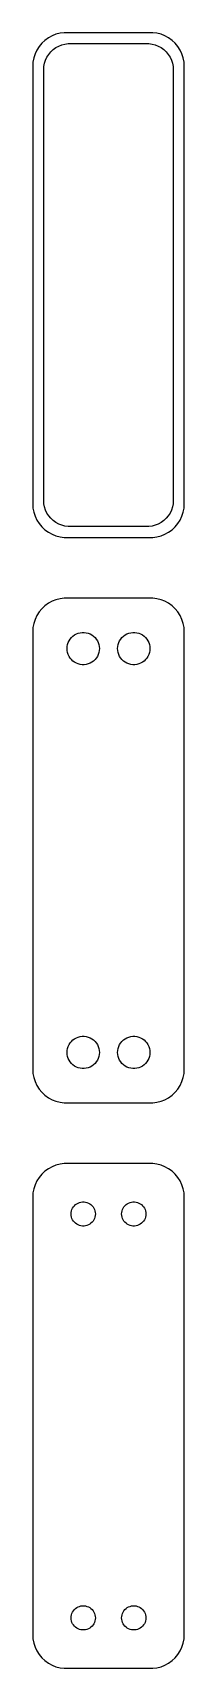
# Model space of a CAD drawing. Header units: metres. Extents: x -11 to 11, y 131 to 373.
import ezdxf

# ---------------------------------------------------------------- set-up
doc = ezdxf.new("R2010")
doc.units = ezdxf.units.M

msp = doc.modelspace()

# ---------------------------------------------------------------- linework, layer by layer
for p, q in [((-9.89484, 371.923), (-10.2951, 371.439)), ((-9.43712, 372.353), (-9.89484, 371.923)), ((-8.92912, 372.722), (-9.43712, 372.353)), ((-8.37889, 373.024), (-8.92912, 372.722)), ((-7.79507, 373.255), (-8.37889, 373.024)), ((-7.1869, 373.411), (-7.79507, 373.255)), ((-6.56395, 373.49), (-7.1869, 373.411)), ((-6.9467, 371.683), (-6.47565, 371.804)), ((6.56395, 373.49), (-6.56395, 373.49)), ((-6.47565, 371.804), (-5.99316, 371.865)), ((-5.99316, 371.865), (5.99316, 371.865)), ((5.99316, 371.865), (6.47565, 371.804)), ((6.47565, 371.804), (6.9467, 371.683)), ((7.1869, 373.411), (6.56395, 373.49)), ((7.79507, 373.255), (7.1869, 373.411)), ((8.37889, 373.024), (7.79507, 373.255)), ((8.92912, 372.722), (8.37889, 373.024)), ((9.43712, 372.353), (8.92912, 372.722)), ((9.89484, 371.923), (9.43712, 372.353)), ((10.2951, 371.439), (9.89484, 371.923)), ((-11.0929, 369.743), (-11.2106, 369.127)), ((-10.8989, 370.341), (-11.0929, 369.743)), ((-10.6315, 370.909), (-10.8989, 370.341)), ((-10.2951, 371.439), (-10.6315, 370.909)), ((-9.50096, 368.963), (-9.35068, 369.426)), ((-9.35068, 369.426), (-9.1436, 369.866)), ((-9.1436, 369.866), (-8.88301, 370.276)), ((-8.88301, 370.276), (-8.57301, 370.651)), ((-8.57301, 370.651), (-8.21851, 370.984)), ((-8.21851, 370.984), (-7.82506, 371.27)), ((-7.82506, 371.27), (-7.39888, 371.504)), ((-7.39888, 371.504), (-6.9467, 371.683)), ((6.9467, 371.683), (7.39888, 371.504)), ((7.39888, 371.504), (7.82506, 371.27)), ((7.82506, 371.27), (8.21851, 370.984)), ((8.21851, 370.984), (8.57301, 370.651)), ((8.57301, 370.651), (8.88301, 370.276)), ((8.88301, 370.276), (9.1436, 369.866)), ((9.1436, 369.866), (9.35068, 369.426)), ((9.35068, 369.426), (9.50096, 368.963)), ((10.6315, 370.909), (10.2951, 371.439)), ((10.8989, 370.341), (10.6315, 370.909)), ((11.0929, 369.743), (10.8989, 370.341)), ((11.2106, 369.127), (11.0929, 369.743)), ((-11.2106, 369.127), (-11.25, 368.5)), ((-11.25, 368.5), (-11.25, 303.5)), ((-9.62262, 368), (-9.59209, 368.485)), ((-9.62262, 304), (-9.62262, 368)), ((-9.59209, 368.485), (-9.50096, 368.963)), ((9.50096, 368.963), (9.59209, 368.485)), ((9.59209, 368.485), (9.62262, 368)), ((9.62262, 368), (9.62262, 304)), ((11.25, 368.5), (11.2106, 369.127)), ((11.25, 303.5), (11.25, 368.5)), ((-9.59209, 303.515), (-9.62262, 304)), ((9.62262, 304), (9.59209, 303.515)), ((-11.25, 303.5), (-11.2106, 302.873)), ((-11.2106, 302.873), (-11.0929, 302.257)), ((-11.0929, 302.257), (-10.8989, 301.659)), ((-10.8989, 301.659), (-10.6315, 301.091)), ((-9.50096, 303.037), (-9.59209, 303.515)), ((-9.35068, 302.574), (-9.50096, 303.037)), ((-9.1436, 302.134), (-9.35068, 302.574)), ((-8.88301, 301.724), (-9.1436, 302.134)), ((-8.57301, 301.349), (-8.88301, 301.724)), ((-8.21851, 301.016), (-8.57301, 301.349)), ((8.57301, 301.349), (8.21851, 301.016)), ((8.88301, 301.724), (8.57301, 301.349)), ((9.1436, 302.134), (8.88301, 301.724)), ((9.35068, 302.574), (9.1436, 302.134)), ((9.50096, 303.037), (9.35068, 302.574)), ((9.59209, 303.515), (9.50096, 303.037)), ((10.6315, 301.091), (10.8989, 301.659)), ((10.8989, 301.659), (11.0929, 302.257)), ((11.0929, 302.257), (11.2106, 302.873)), ((11.2106, 302.873), (11.25, 303.5)), ((-10.6315, 301.091), (-10.2951, 300.561)), ((-10.2951, 300.561), (-9.89484, 300.077)), ((-9.89484, 300.077), (-9.43712, 299.647)), ((-9.43712, 299.647), (-8.92912, 299.278)), ((-8.92912, 299.278), (-8.37889, 298.976)), ((-8.37889, 298.976), (-7.79507, 298.745)), ((-7.82506, 300.73), (-8.21851, 301.016)), ((-7.39888, 300.496), (-7.82506, 300.73)), ((-6.9467, 300.317), (-7.39888, 300.496)), ((-6.47565, 300.196), (-6.9467, 300.317)), ((-5.99316, 300.135), (-6.47565, 300.196)), ((5.99316, 300.135), (-5.99316, 300.135)), ((6.47565, 300.196), (5.99316, 300.135)), ((6.9467, 300.317), (6.47565, 300.196)), ((7.39888, 300.496), (6.9467, 300.317)), ((7.82506, 300.73), (7.39888, 300.496)), ((7.79507, 298.745), (8.37889, 298.976)), ((8.21851, 301.016), (7.82506, 300.73)), ((8.37889, 298.976), (8.92912, 299.278)), ((8.92912, 299.278), (9.43712, 299.647)), ((9.43712, 299.647), (9.89484, 300.077)), ((9.89484, 300.077), (10.2951, 300.561)), ((10.2951, 300.561), (10.6315, 301.091)), ((-7.79507, 298.745), (-7.1869, 298.589)), ((-7.1869, 298.589), (-6.56395, 298.51)), ((-6.56395, 298.51), (6.56395, 298.51)), ((6.56395, 298.51), (7.1869, 298.589)), ((7.1869, 298.589), (7.79507, 298.745)), ((-7.79507, 289.255), (-8.37889, 289.024)), ((-7.1869, 289.411), (-7.79507, 289.255)), ((-6.56395, 289.49), (-7.1869, 289.411)), ((6.56395, 289.49), (-6.56395, 289.49)), ((7.1869, 289.411), (6.56395, 289.49)), ((7.79507, 289.255), (7.1869, 289.411)), ((8.37889, 289.024), (7.79507, 289.255)), ((-10.6315, 286.909), (-10.8989, 286.341)), ((-10.2951, 287.439), (-10.6315, 286.909)), ((-9.89484, 287.923), (-10.2951, 287.439)), ((-9.43712, 288.353), (-9.89484, 287.923)), ((-8.92912, 288.722), (-9.43712, 288.353)), ((-8.37889, 289.024), (-8.92912, 288.722)), ((8.92912, 288.722), (8.37889, 289.024)), ((9.43712, 288.353), (8.92912, 288.722)), ((9.89484, 287.923), (9.43712, 288.353)), ((10.2951, 287.439), (9.89484, 287.923)), ((10.6315, 286.909), (10.2951, 287.439)), ((10.8989, 286.341), (10.6315, 286.909)), ((-11.2106, 285.127), (-11.25, 284.5)), ((-11.25, 284.5), (-11.25, 219.5)), ((-11.0929, 285.743), (-11.2106, 285.127)), ((-10.8989, 286.341), (-11.0929, 285.743)), ((-4.49164, 284.283), (-4.19971, 284.357)), ((-4.19971, 284.357), (-3.9007, 284.395)), ((-3.9007, 284.395), (-3.59929, 284.395)), ((-3.59929, 284.395), (-3.30028, 284.357)), ((-3.30028, 284.357), (-3.00835, 284.283)), ((3.00835, 284.283), (3.30028, 284.357)), ((3.30028, 284.357), (3.59929, 284.395)), ((3.59929, 284.395), (3.9007, 284.395)), ((3.9007, 284.395), (4.19971, 284.357)), ((4.19971, 284.357), (4.49164, 284.283)), ((11.0929, 285.743), (10.8989, 286.341)), ((11.2106, 285.127), (11.0929, 285.743)), ((11.25, 284.5), (11.2106, 285.127)), ((11.25, 219.5), (11.25, 284.5)), ((-6.14999, 282), (-6.13107, 282.301)), ((-6.13107, 281.699), (-6.14999, 282)), ((-6.13107, 282.301), (-6.07458, 282.597)), ((-6.07458, 282.597), (-5.98146, 282.883)), ((-5.98146, 282.883), (-5.85313, 283.156)), ((-5.85313, 283.156), (-5.69164, 283.411)), ((-5.69164, 283.411), (-5.49951, 283.643)), ((-5.49951, 283.643), (-5.27982, 283.849)), ((-5.27982, 283.849), (-5.03598, 284.026)), ((-5.03598, 284.026), (-4.77187, 284.172)), ((-4.77187, 284.172), (-4.49164, 284.283)), ((-3.00835, 284.283), (-2.72812, 284.172)), ((-2.72812, 284.172), (-2.464, 284.026)), ((-2.464, 284.026), (-2.22017, 283.849)), ((-2.22017, 283.849), (-2.00047, 283.643)), ((-2.00047, 283.643), (-1.80835, 283.411)), ((-1.80835, 283.411), (-1.64685, 283.156)), ((-1.64685, 283.156), (-1.51852, 282.883)), ((-1.51852, 282.883), (-1.4254, 282.597)), ((-1.4254, 282.597), (-1.36891, 282.301)), ((-1.36891, 282.301), (-1.34999, 282)), ((-1.34999, 282), (-1.36891, 281.699)), ((1.34999, 282), (1.36891, 282.301)), ((1.36891, 281.699), (1.34999, 282)), ((1.36891, 282.301), (1.4254, 282.597)), ((1.4254, 282.597), (1.51852, 282.883)), ((1.51852, 282.883), (1.64685, 283.156)), ((1.64685, 283.156), (1.80835, 283.411)), ((1.80835, 283.411), (2.00047, 283.643)), ((2.00047, 283.643), (2.22017, 283.849)), ((2.22017, 283.849), (2.464, 284.026)), ((2.464, 284.026), (2.72812, 284.172)), ((2.72812, 284.172), (3.00835, 284.283)), ((4.49164, 284.283), (4.77187, 284.172)), ((4.77187, 284.172), (5.03598, 284.026)), ((5.03598, 284.026), (5.27982, 283.849)), ((5.27982, 283.849), (5.49951, 283.643)), ((5.49951, 283.643), (5.69164, 283.411)), ((5.69164, 283.411), (5.85313, 283.156)), ((5.85313, 283.156), (5.98146, 282.883)), ((5.98146, 282.883), (6.07458, 282.597)), ((6.07458, 282.597), (6.13107, 282.301)), ((6.13107, 282.301), (6.14999, 282)), ((6.14999, 282), (6.13107, 281.699)), ((-6.07458, 281.403), (-6.13107, 281.699)), ((-5.98146, 281.117), (-6.07458, 281.403)), ((-5.85313, 280.844), (-5.98146, 281.117)), ((-5.69164, 280.589), (-5.85313, 280.844)), ((-5.49951, 280.357), (-5.69164, 280.589)), ((-5.27982, 280.151), (-5.49951, 280.357)), ((-5.03598, 279.974), (-5.27982, 280.151)), ((-4.77187, 279.828), (-5.03598, 279.974)), ((-4.49164, 279.717), (-4.77187, 279.828)), ((-4.19971, 279.643), (-4.49164, 279.717)), ((-3.9007, 279.605), (-4.19971, 279.643)), ((-3.59929, 279.605), (-3.9007, 279.605)), ((-3.30028, 279.643), (-3.59929, 279.605)), ((-3.00835, 279.717), (-3.30028, 279.643)), ((-2.72812, 279.828), (-3.00835, 279.717)), ((-2.464, 279.974), (-2.72812, 279.828)), ((-2.22017, 280.151), (-2.464, 279.974)), ((-2.00047, 280.357), (-2.22017, 280.151)), ((-1.80835, 280.589), (-2.00047, 280.357)), ((-1.64685, 280.844), (-1.80835, 280.589)), ((-1.51852, 281.117), (-1.64685, 280.844)), ((-1.4254, 281.403), (-1.51852, 281.117)), ((-1.36891, 281.699), (-1.4254, 281.403)), ((1.4254, 281.403), (1.36891, 281.699)), ((1.51852, 281.117), (1.4254, 281.403)), ((1.64685, 280.844), (1.51852, 281.117)), ((1.80835, 280.589), (1.64685, 280.844)), ((2.00047, 280.357), (1.80835, 280.589)), ((2.22017, 280.151), (2.00047, 280.357)), ((2.464, 279.974), (2.22017, 280.151)), ((2.72812, 279.828), (2.464, 279.974)), ((3.00835, 279.717), (2.72812, 279.828)), ((3.30028, 279.643), (3.00835, 279.717)), ((3.59929, 279.605), (3.30028, 279.643)), ((3.9007, 279.605), (3.59929, 279.605)), ((4.19971, 279.643), (3.9007, 279.605)), ((4.49164, 279.717), (4.19971, 279.643)), ((4.77187, 279.828), (4.49164, 279.717)), ((5.03598, 279.974), (4.77187, 279.828)), ((5.27982, 280.151), (5.03598, 279.974)), ((5.49951, 280.357), (5.27982, 280.151)), ((5.69164, 280.589), (5.49951, 280.357)), ((5.85313, 280.844), (5.69164, 280.589)), ((5.98146, 281.117), (5.85313, 280.844)), ((6.07458, 281.403), (5.98146, 281.117)), ((6.13107, 281.699), (6.07458, 281.403)), ((-5.69164, 223.411), (-5.49951, 223.643)), ((-5.49951, 223.643), (-5.27982, 223.849)), ((-5.27982, 223.849), (-5.03598, 224.026)), ((-5.03598, 224.026), (-4.77187, 224.172)), ((-4.77187, 224.172), (-4.49164, 224.283)), ((-4.49164, 224.283), (-4.19971, 224.357)), ((-4.19971, 224.357), (-3.9007, 224.395)), ((-3.9007, 224.395), (-3.59929, 224.395)), ((-3.59929, 224.395), (-3.30028, 224.357)), ((-3.30028, 224.357), (-3.00835, 224.283)), ((-3.00835, 224.283), (-2.72812, 224.172)), ((-2.72812, 224.172), (-2.464, 224.026)), ((-2.464, 224.026), (-2.22017, 223.849)), ((-2.22017, 223.849), (-2.00047, 223.643)), ((-2.00047, 223.643), (-1.80835, 223.411)), ((1.80835, 223.411), (2.00047, 223.643)), ((2.00047, 223.643), (2.22017, 223.849)), ((2.22017, 223.849), (2.464, 224.026)), ((2.464, 224.026), (2.72812, 224.172)), ((2.72812, 224.172), (3.00835, 224.283)), ((3.00835, 224.283), (3.30028, 224.357)), ((3.30028, 224.357), (3.59929, 224.395)), ((3.59929, 224.395), (3.9007, 224.395)), ((3.9007, 224.395), (4.19971, 224.357)), ((4.19971, 224.357), (4.49164, 224.283)), ((4.49164, 224.283), (4.77187, 224.172)), ((4.77187, 224.172), (5.03598, 224.026)), ((5.03598, 224.026), (5.27982, 223.849)), ((5.27982, 223.849), (5.49951, 223.643)), ((5.49951, 223.643), (5.69164, 223.411)), ((-6.14999, 222), (-6.13107, 222.301)), ((-6.13107, 221.699), (-6.14999, 222)), ((-6.13107, 222.301), (-6.07458, 222.597)), ((-6.07458, 221.403), (-6.13107, 221.699)), ((-6.07458, 222.597), (-5.98146, 222.883)), ((-5.98146, 221.117), (-6.07458, 221.403)), ((-5.98146, 222.883), (-5.85313, 223.156)), ((-5.85313, 220.844), (-5.98146, 221.117)), ((-5.85313, 223.156), (-5.69164, 223.411)), ((-1.80835, 223.411), (-1.64685, 223.156)), ((-1.64685, 223.156), (-1.51852, 222.883)), ((-1.51852, 221.117), (-1.64685, 220.844)), ((-1.51852, 222.883), (-1.4254, 222.597)), ((-1.4254, 221.403), (-1.51852, 221.117)), ((-1.4254, 222.597), (-1.36891, 222.301)), ((-1.36891, 221.699), (-1.4254, 221.403)), ((-1.36891, 222.301), (-1.34999, 222)), ((-1.34999, 222), (-1.36891, 221.699)), ((1.34999, 222), (1.36891, 222.301)), ((1.36891, 221.699), (1.34999, 222)), ((1.36891, 222.301), (1.4254, 222.597)), ((1.4254, 221.403), (1.36891, 221.699)), ((1.4254, 222.597), (1.51852, 222.883)), ((1.51852, 221.117), (1.4254, 221.403)), ((1.51852, 222.883), (1.64685, 223.156)), ((1.64685, 220.844), (1.51852, 221.117)), ((1.64685, 223.156), (1.80835, 223.411)), ((5.69164, 223.411), (5.85313, 223.156)), ((5.85313, 223.156), (5.98146, 222.883)), ((5.98146, 221.117), (5.85313, 220.844)), ((5.98146, 222.883), (6.07458, 222.597)), ((6.07458, 221.403), (5.98146, 221.117)), ((6.07458, 222.597), (6.13107, 222.301)), ((6.13107, 221.699), (6.07458, 221.403)), ((6.13107, 222.301), (6.14999, 222)), ((6.14999, 222), (6.13107, 221.699)), ((-11.25, 219.5), (-11.2106, 218.873)), ((-11.2106, 218.873), (-11.0929, 218.257)), ((-5.69164, 220.589), (-5.85313, 220.844)), ((-5.49951, 220.357), (-5.69164, 220.589)), ((-5.27982, 220.151), (-5.49951, 220.357)), ((-5.03598, 219.974), (-5.27982, 220.151)), ((-4.77187, 219.828), (-5.03598, 219.974)), ((-4.49164, 219.717), (-4.77187, 219.828)), ((-4.19971, 219.643), (-4.49164, 219.717)), ((-3.9007, 219.605), (-4.19971, 219.643)), ((-3.59929, 219.605), (-3.9007, 219.605)), ((-3.30028, 219.643), (-3.59929, 219.605)), ((-3.00835, 219.717), (-3.30028, 219.643)), ((-2.72812, 219.828), (-3.00835, 219.717)), ((-2.464, 219.974), (-2.72812, 219.828)), ((-2.22017, 220.151), (-2.464, 219.974)), ((-2.00047, 220.357), (-2.22017, 220.151)), ((-1.80835, 220.589), (-2.00047, 220.357)), ((-1.64685, 220.844), (-1.80835, 220.589)), ((1.80835, 220.589), (1.64685, 220.844)), ((2.00047, 220.357), (1.80835, 220.589)), ((2.22017, 220.151), (2.00047, 220.357)), ((2.464, 219.974), (2.22017, 220.151)), ((2.72812, 219.828), (2.464, 219.974)), ((3.00835, 219.717), (2.72812, 219.828)), ((3.30028, 219.643), (3.00835, 219.717)), ((3.59929, 219.605), (3.30028, 219.643)), ((3.9007, 219.605), (3.59929, 219.605)), ((4.19971, 219.643), (3.9007, 219.605)), ((4.49164, 219.717), (4.19971, 219.643)), ((4.77187, 219.828), (4.49164, 219.717)), ((5.03598, 219.974), (4.77187, 219.828)), ((5.27982, 220.151), (5.03598, 219.974)), ((5.49951, 220.357), (5.27982, 220.151)), ((5.69164, 220.589), (5.49951, 220.357)), ((5.85313, 220.844), (5.69164, 220.589)), ((11.0929, 218.257), (11.2106, 218.873)), ((11.2106, 218.873), (11.25, 219.5)), ((-11.0929, 218.257), (-10.8989, 217.659)), ((-10.8989, 217.659), (-10.6315, 217.091)), ((-10.6315, 217.091), (-10.2951, 216.561)), ((-10.2951, 216.561), (-9.89484, 216.077)), ((9.89484, 216.077), (10.2951, 216.561)), ((10.2951, 216.561), (10.6315, 217.091)), ((10.6315, 217.091), (10.8989, 217.659)), ((10.8989, 217.659), (11.0929, 218.257)), ((-9.89484, 216.077), (-9.43712, 215.647)), ((-9.43712, 215.647), (-8.92912, 215.278)), ((-8.92912, 215.278), (-8.37889, 214.976)), ((-8.37889, 214.976), (-7.79507, 214.745)), ((-7.79507, 214.745), (-7.1869, 214.589)), ((-7.1869, 214.589), (-6.56395, 214.51)), ((-6.56395, 214.51), (6.56395, 214.51)), ((6.56395, 214.51), (7.1869, 214.589)), ((7.1869, 214.589), (7.79507, 214.745)), ((7.79507, 214.745), (8.37889, 214.976)), ((8.37889, 214.976), (8.92912, 215.278)), ((8.92912, 215.278), (9.43712, 215.647)), ((9.43712, 215.647), (9.89484, 216.077)), ((-9.43712, 204.353), (-9.89484, 203.923)), ((-8.92912, 204.722), (-9.43712, 204.353)), ((-8.37889, 205.024), (-8.92912, 204.722)), ((-7.79507, 205.255), (-8.37889, 205.024)), ((-7.1869, 205.411), (-7.79507, 205.255)), ((-6.56395, 205.49), (-7.1869, 205.411)), ((6.56395, 205.49), (-6.56395, 205.49)), ((7.1869, 205.411), (6.56395, 205.49)), ((7.79507, 205.255), (7.1869, 205.411)), ((8.37889, 205.024), (7.79507, 205.255)), ((8.92912, 204.722), (8.37889, 205.024)), ((9.43712, 204.353), (8.92912, 204.722)), ((9.89484, 203.923), (9.43712, 204.353)), ((-11.0929, 201.743), (-11.2106, 201.127)), ((-10.8989, 202.341), (-11.0929, 201.743)), ((-10.6315, 202.909), (-10.8989, 202.341)), ((-10.2951, 203.439), (-10.6315, 202.909)), ((-9.89484, 203.923), (-10.2951, 203.439)), ((10.2951, 203.439), (9.89484, 203.923)), ((10.6315, 202.909), (10.2951, 203.439)), ((10.8989, 202.341), (10.6315, 202.909)), ((11.0929, 201.743), (10.8989, 202.341)), ((11.2106, 201.127), (11.0929, 201.743)), ((-11.2106, 201.127), (-11.25, 200.5)), ((-11.25, 200.5), (-11.25, 135.5)), ((-5.06213, 199.232), (-4.89735, 199.387)), ((-4.89735, 199.387), (-4.71448, 199.52)), ((-4.71448, 199.52), (-4.51639, 199.629)), ((-4.51639, 199.629), (-4.30623, 199.712)), ((-4.30623, 199.712), (-4.08728, 199.768)), ((-4.08728, 199.768), (-3.86302, 199.796)), ((-3.86302, 199.796), (-3.63696, 199.796)), ((-3.63696, 199.796), (-3.4127, 199.768)), ((-3.4127, 199.768), (-3.19376, 199.712)), ((-3.19376, 199.712), (-2.9836, 199.629)), ((-2.9836, 199.629), (-2.78551, 199.52)), ((-2.78551, 199.52), (-2.60263, 199.387)), ((-2.60263, 199.387), (-2.43785, 199.232)), ((2.43785, 199.232), (2.60263, 199.387)), ((2.60263, 199.387), (2.78551, 199.52)), ((2.78551, 199.52), (2.9836, 199.629)), ((2.9836, 199.629), (3.19376, 199.712)), ((3.19376, 199.712), (3.4127, 199.768)), ((3.4127, 199.768), (3.63696, 199.796)), ((3.63696, 199.796), (3.86302, 199.796)), ((3.86302, 199.796), (4.08728, 199.768)), ((4.08728, 199.768), (4.30623, 199.712)), ((4.30623, 199.712), (4.51639, 199.629)), ((4.51639, 199.629), (4.71448, 199.52)), ((4.71448, 199.52), (4.89735, 199.387)), ((4.89735, 199.387), (5.06213, 199.232)), ((11.25, 200.5), (11.2106, 201.127)), ((11.25, 135.5), (11.25, 200.5)), ((-5.54999, 198), (-5.5358, 198.226)), ((-5.5358, 197.774), (-5.54999, 198)), ((-5.5358, 198.226), (-5.49344, 198.448)), ((-5.49344, 197.552), (-5.5358, 197.774)), ((-5.49344, 198.448), (-5.42358, 198.663)), ((-5.42358, 197.337), (-5.49344, 197.552)), ((-5.42358, 198.663), (-5.32735, 198.867)), ((-5.32735, 197.133), (-5.42358, 197.337)), ((-5.32735, 198.867), (-5.20622, 199.058)), ((-5.20622, 196.942), (-5.32735, 197.133)), ((-5.20622, 199.058), (-5.06213, 199.232)), ((-5.06213, 196.768), (-5.20622, 196.942)), ((-2.43785, 199.232), (-2.29376, 199.058)), ((-2.29376, 196.942), (-2.43785, 196.768)), ((-2.29376, 199.058), (-2.17264, 198.867)), ((-2.17264, 197.133), (-2.29376, 196.942)), ((-2.17264, 198.867), (-2.0764, 198.663)), ((-2.0764, 197.337), (-2.17264, 197.133)), ((-2.0764, 198.663), (-2.00655, 198.448)), ((-2.00655, 197.552), (-2.0764, 197.337)), ((-2.00655, 198.448), (-1.96419, 198.226)), ((-1.96419, 197.774), (-2.00655, 197.552)), ((-1.96419, 198.226), (-1.95, 198)), ((-1.95, 198), (-1.96419, 197.774)), ((1.95, 198), (1.96419, 198.226)), ((1.96419, 197.774), (1.95, 198)), ((1.96419, 198.226), (2.00655, 198.448)), ((2.00655, 197.552), (1.96419, 197.774)), ((2.00655, 198.448), (2.0764, 198.663)), ((2.0764, 197.337), (2.00655, 197.552)), ((2.0764, 198.663), (2.17264, 198.867)), ((2.17264, 197.133), (2.0764, 197.337)), ((2.17264, 198.867), (2.29376, 199.058)), ((2.29376, 196.942), (2.17264, 197.133)), ((2.29376, 199.058), (2.43785, 199.232)), ((2.43785, 196.768), (2.29376, 196.942)), ((5.06213, 199.232), (5.20622, 199.058)), ((5.20622, 196.942), (5.06213, 196.768)), ((5.20622, 199.058), (5.32735, 198.867)), ((5.32735, 197.133), (5.20622, 196.942)), ((5.32735, 198.867), (5.42358, 198.663)), ((5.42358, 197.337), (5.32735, 197.133)), ((5.42358, 198.663), (5.49344, 198.448)), ((5.49344, 197.552), (5.42358, 197.337)), ((5.49344, 198.448), (5.5358, 198.226)), ((5.5358, 197.774), (5.49344, 197.552)), ((5.5358, 198.226), (5.54999, 198)), ((5.54999, 198), (5.5358, 197.774)), ((-4.89735, 196.613), (-5.06213, 196.768)), ((-4.71448, 196.48), (-4.89735, 196.613)), ((-4.51639, 196.371), (-4.71448, 196.48)), ((-4.30623, 196.288), (-4.51639, 196.371)), ((-4.08728, 196.232), (-4.30623, 196.288)), ((-3.86302, 196.204), (-4.08728, 196.232)), ((-3.63696, 196.204), (-3.86302, 196.204)), ((-3.4127, 196.232), (-3.63696, 196.204)), ((-3.19376, 196.288), (-3.4127, 196.232)), ((-2.9836, 196.371), (-3.19376, 196.288)), ((-2.78551, 196.48), (-2.9836, 196.371)), ((-2.60263, 196.613), (-2.78551, 196.48)), ((-2.43785, 196.768), (-2.60263, 196.613)), ((2.60263, 196.613), (2.43785, 196.768)), ((2.78551, 196.48), (2.60263, 196.613)), ((2.9836, 196.371), (2.78551, 196.48)), ((3.19376, 196.288), (2.9836, 196.371)), ((3.4127, 196.232), (3.19376, 196.288)), ((3.63696, 196.204), (3.4127, 196.232)), ((3.86302, 196.204), (3.63696, 196.204)), ((4.08728, 196.232), (3.86302, 196.204)), ((4.30623, 196.288), (4.08728, 196.232)), ((4.51639, 196.371), (4.30623, 196.288)), ((4.71448, 196.48), (4.51639, 196.371)), ((4.89735, 196.613), (4.71448, 196.48)), ((5.06213, 196.768), (4.89735, 196.613)), ((-5.49344, 138.448), (-5.42358, 138.663)), ((-5.42358, 138.663), (-5.32735, 138.867)), ((-5.32735, 138.867), (-5.20622, 139.058)), ((-5.20622, 139.058), (-5.06213, 139.232)), ((-5.06213, 139.232), (-4.89735, 139.387)), ((-4.89735, 139.387), (-4.71448, 139.52)), ((-4.71448, 139.52), (-4.51639, 139.629)), ((-4.51639, 139.629), (-4.30623, 139.712)), ((-4.30623, 139.712), (-4.08728, 139.768)), ((-4.08728, 139.768), (-3.86302, 139.796)), ((-3.86302, 139.796), (-3.63696, 139.796)), ((-3.63696, 139.796), (-3.4127, 139.768)), ((-3.4127, 139.768), (-3.19376, 139.712)), ((-3.19376, 139.712), (-2.9836, 139.629)), ((-2.9836, 139.629), (-2.78551, 139.52)), ((-2.78551, 139.52), (-2.60263, 139.387)), ((-2.60263, 139.387), (-2.43785, 139.232)), ((-2.43785, 139.232), (-2.29376, 139.058)), ((-2.29376, 139.058), (-2.17264, 138.867)), ((-2.17264, 138.867), (-2.0764, 138.663)), ((-2.0764, 138.663), (-2.00655, 138.448)), ((2.00655, 138.448), (2.0764, 138.663)), ((2.0764, 138.663), (2.17264, 138.867)), ((2.17264, 138.867), (2.29376, 139.058)), ((2.29376, 139.058), (2.43785, 139.232)), ((2.43785, 139.232), (2.60263, 139.387)), ((2.60263, 139.387), (2.78551, 139.52)), ((2.78551, 139.52), (2.9836, 139.629)), ((2.9836, 139.629), (3.19376, 139.712)), ((3.19376, 139.712), (3.4127, 139.768)), ((3.4127, 139.768), (3.63696, 139.796)), ((3.63696, 139.796), (3.86302, 139.796)), ((3.86302, 139.796), (4.08728, 139.768)), ((4.08728, 139.768), (4.30623, 139.712)), ((4.30623, 139.712), (4.51639, 139.629)), ((4.51639, 139.629), (4.71448, 139.52)), ((4.71448, 139.52), (4.89735, 139.387)), ((4.89735, 139.387), (5.06213, 139.232)), ((5.06213, 139.232), (5.20622, 139.058)), ((5.20622, 139.058), (5.32735, 138.867)), ((5.32735, 138.867), (5.42358, 138.663)), ((5.42358, 138.663), (5.49344, 138.448)), ((-5.54999, 138), (-5.5358, 138.226)), ((-5.5358, 137.774), (-5.54999, 138)), ((-5.5358, 138.226), (-5.49344, 138.448)), ((-5.49344, 137.552), (-5.5358, 137.774)), ((-5.42358, 137.337), (-5.49344, 137.552)), ((-5.32735, 137.133), (-5.42358, 137.337)), ((-5.20622, 136.942), (-5.32735, 137.133)), ((-5.06213, 136.768), (-5.20622, 136.942)), ((-4.89735, 136.613), (-5.06213, 136.768)), ((-4.71448, 136.48), (-4.89735, 136.613)), ((-4.51639, 136.371), (-4.71448, 136.48)), ((-4.30623, 136.288), (-4.51639, 136.371)), ((-4.08728, 136.232), (-4.30623, 136.288)), ((-3.86302, 136.204), (-4.08728, 136.232)), ((-3.63696, 136.204), (-3.86302, 136.204)), ((-3.4127, 136.232), (-3.63696, 136.204)), ((-3.19376, 136.288), (-3.4127, 136.232)), ((-2.9836, 136.371), (-3.19376, 136.288)), ((-2.78551, 136.48), (-2.9836, 136.371)), ((-2.60263, 136.613), (-2.78551, 136.48)), ((-2.43785, 136.768), (-2.60263, 136.613)), ((-2.29376, 136.942), (-2.43785, 136.768)), ((-2.17264, 137.133), (-2.29376, 136.942)), ((-2.0764, 137.337), (-2.17264, 137.133)), ((-2.00655, 137.552), (-2.0764, 137.337)), ((-2.00655, 138.448), (-1.96419, 138.226)), ((-1.96419, 137.774), (-2.00655, 137.552)), ((-1.96419, 138.226), (-1.95, 138)), ((-1.95, 138), (-1.96419, 137.774)), ((1.95, 138), (1.96419, 138.226)), ((1.96419, 137.774), (1.95, 138)), ((1.96419, 138.226), (2.00655, 138.448)), ((2.00655, 137.552), (1.96419, 137.774)), ((2.0764, 137.337), (2.00655, 137.552)), ((2.17264, 137.133), (2.0764, 137.337)), ((2.29376, 136.942), (2.17264, 137.133)), ((2.43785, 136.768), (2.29376, 136.942)), ((2.60263, 136.613), (2.43785, 136.768)), ((2.78551, 136.48), (2.60263, 136.613)), ((2.9836, 136.371), (2.78551, 136.48)), ((3.19376, 136.288), (2.9836, 136.371)), ((3.4127, 136.232), (3.19376, 136.288)), ((3.63696, 136.204), (3.4127, 136.232)), ((3.86302, 136.204), (3.63696, 136.204)), ((4.08728, 136.232), (3.86302, 136.204)), ((4.30623, 136.288), (4.08728, 136.232)), ((4.51639, 136.371), (4.30623, 136.288)), ((4.71448, 136.48), (4.51639, 136.371)), ((4.89735, 136.613), (4.71448, 136.48)), ((5.06213, 136.768), (4.89735, 136.613)), ((5.20622, 136.942), (5.06213, 136.768)), ((5.32735, 137.133), (5.20622, 136.942)), ((5.42358, 137.337), (5.32735, 137.133)), ((5.49344, 137.552), (5.42358, 137.337)), ((5.49344, 138.448), (5.5358, 138.226)), ((5.5358, 137.774), (5.49344, 137.552)), ((5.5358, 138.226), (5.54999, 138)), ((5.54999, 138), (5.5358, 137.774)), ((-11.25, 135.5), (-11.2106, 134.873)), ((-11.2106, 134.873), (-11.0929, 134.257)), ((-11.0929, 134.257), (-10.8989, 133.659)), ((-10.8989, 133.659), (-10.6315, 133.091)), ((10.6315, 133.091), (10.8989, 133.659)), ((10.8989, 133.659), (11.0929, 134.257)), ((11.0929, 134.257), (11.2106, 134.873)), ((11.2106, 134.873), (11.25, 135.5)), ((-10.6315, 133.091), (-10.2951, 132.561)), ((-10.2951, 132.561), (-9.89484, 132.077)), ((-9.89484, 132.077), (-9.43712, 131.647)), ((-9.43712, 131.647), (-8.92912, 131.278)), ((-8.92912, 131.278), (-8.37889, 130.976)), ((8.37889, 130.976), (8.92912, 131.278)), ((8.92912, 131.278), (9.43712, 131.647)), ((9.43712, 131.647), (9.89484, 132.077)), ((9.89484, 132.077), (10.2951, 132.561)), ((10.2951, 132.561), (10.6315, 133.091)), ((-8.37889, 130.976), (-7.79507, 130.745)), ((-7.79507, 130.745), (-7.1869, 130.589)), ((-7.1869, 130.589), (-6.56395, 130.51)), ((-6.56395, 130.51), (6.56395, 130.51)), ((6.56395, 130.51), (7.1869, 130.589)), ((7.1869, 130.589), (7.79507, 130.745)), ((7.79507, 130.745), (8.37889, 130.976))]:
    msp.add_line(p, q)

doc.saveas('drawing.dxf')
